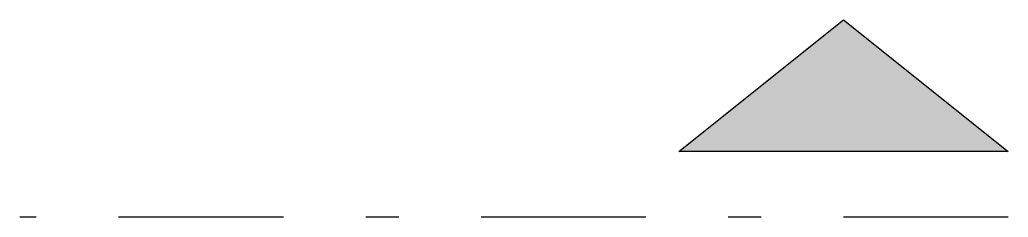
# Model space of a CAD drawing. Header units: millimetres. Extents: x 1197.16 to 1200.16, y -1398.97 to -1398.37.
import ezdxf

# ---------------------------------------------------------------- set-up
doc = ezdxf.new("R2010")
doc.units = ezdxf.units.MM
doc.linetypes.add('DASHDOT', pattern=[1, 0.5, -0.25, 0, -0.25])
doc.layers.add('Símbolos_Gráficos', color=1, linetype='Continuous')

msp = doc.modelspace()

# ---------------------------------------------------------------- linework, layer by layer
at = {"layer": 'Símbolos_Gráficos', "color": 4, "linetype": 'DASHDOT'}
msp.add_line((1200.1625, -1398.9667), (1197.1625, -1398.9667), dxfattribs=at)
at = {"layer": 'Símbolos_Gráficos', "color": 4}
msp.add_lwpolyline([(1200.1625, -1398.7667), (1199.1625, -1398.7667), (1199.6625, -1398.3667)], close=True, dxfattribs=at)
at = {"layer": 'Símbolos_Gráficos', "color": 254}
msp.add_solid([(1200.1625, -1398.7667), (1199.1625, -1398.7667), (1199.6625, -1398.3667)], dxfattribs=at)

doc.saveas('drawing.dxf')
